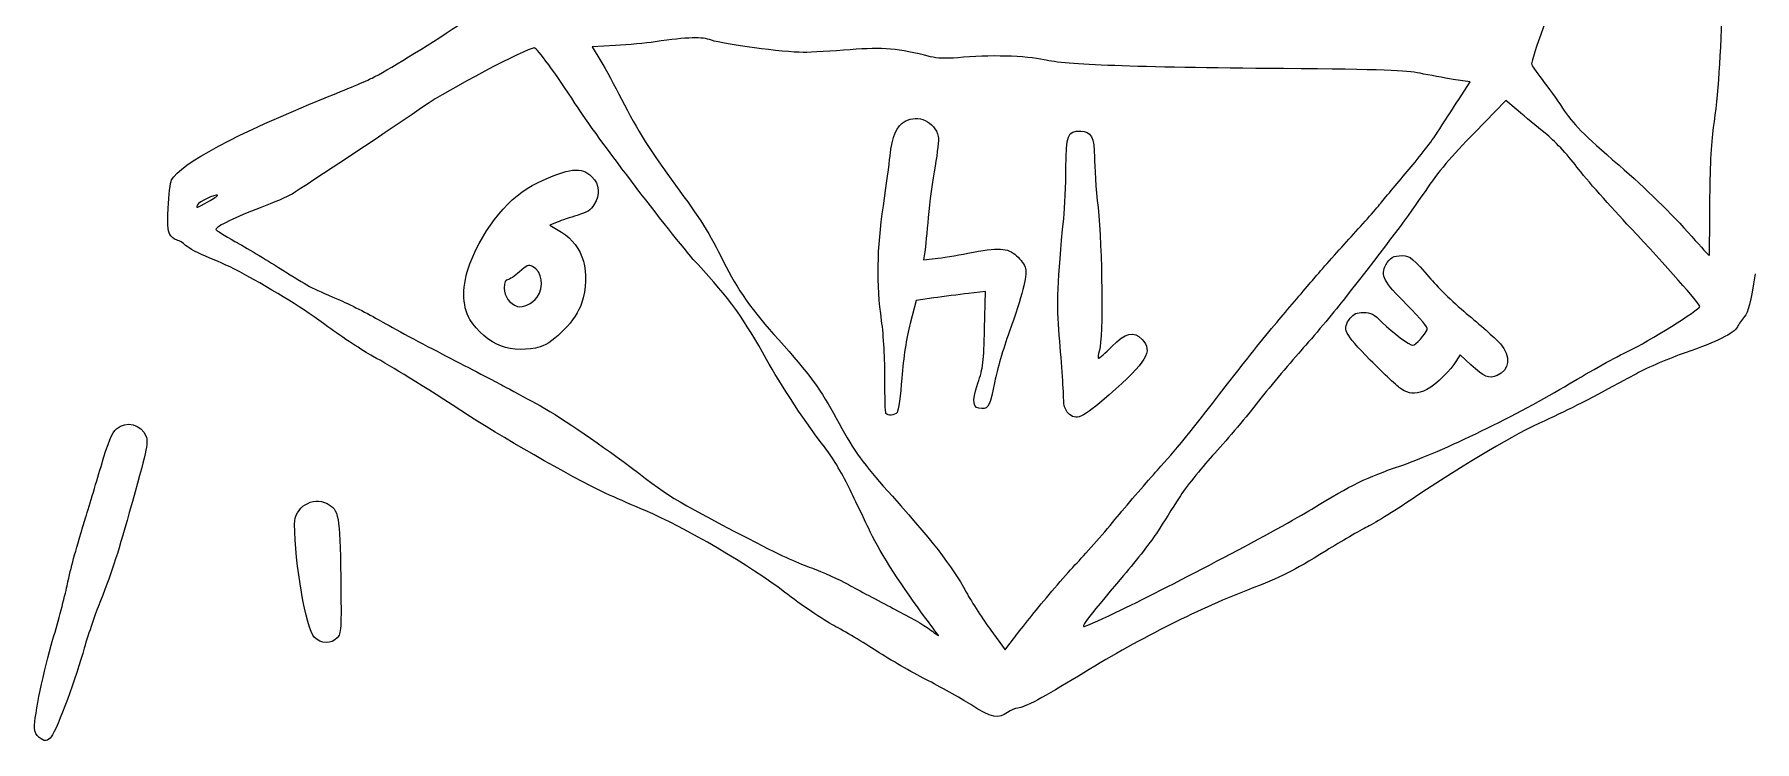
# Model space of a CAD drawing. Extents: x 10 to 201, y 85 to 422.
# Drawn here: x 45.57 to 81.99, y 149.1 to 164.07 of the extents above; entities that cross this region are included whole.
import ezdxf

# ---------------------------------------------------------------- set-up
doc = ezdxf.new("R2010")
doc.units = 0
doc.layers.add('Layer_1', color=7, linetype='CONTINUOUS')

msp = doc.modelspace()

# ---------------------------------------------------------------- linework, layer by layer
at = {"layer": 'Layer_1', "color": 7}
for points in [[(57.87187, 163.83664), (57.37807, 163.80824), (57.56219, 163.50747)], [(75.72758, 162.69572), (75.96867, 163.06777), (75.6119, 163.12157)], [(76.98511, 162.45227), (76.72536, 162.67291), (76.05861, 161.99129)], [(81.04612, 160.48853), (81.04618, 160.48834)], [(56.64182, 160.09849), (56.48214, 160.03179), (56.72874, 159.88411)], [(64.42283, 159.47207), (64.39673, 159.30028), (64.64344, 159.32638)], [(64.61245, 158.49327), (64.24226, 158.44077), (64.1154, 157.95491)], [(65.68936, 157.84154), (65.70866, 158.63047), (65.34564, 158.58817)], [(55.45927, 157.47111), (55.45876, 157.47103)], [(75.98496, 157.0779), (75.75704, 157.28829), (75.62176, 157.08706)], [(66.78725, 151.89039), (66.78725, 151.89028)], [(65.82402, 151.4565), (66.12814, 151.04308), (66.22634, 151.17834)]]:
    msp.add_lwpolyline(points, dxfattribs=at)
for points in [[(49.24655, 160.52829)], [(56.21407, 158.51032)], [(74.51475, 156.56121)], [(63.59954, 156.04941)], [(67.45819, 156.05748)], [(68.58091, 151.89015)], [(64.44458, 151.70854)], [(51.50274, 151.30575)], [(65.39468, 149.88414)], [(45.67414, 149.18864)]]:
    msp.add_lwpolyline(points, close=True, dxfattribs=at)
for points in [[(77.89334, 165.24303), (77.71612, 164.81298), (77.26799, 163.52767), (77.26799, 163.44945)], [(81.12528, 162.10238), (81.22288, 162.78289), (81.28263, 163.63925), (81.31523, 164.82639)], [(52.72039, 163.14756), (53.01658, 163.29553), (53.87204, 163.81954), (54.54816, 164.26715)], [(58.7127, 163.91534), (58.52183, 163.88764), (58.14345, 163.85224), (57.87187, 163.83664)], [(59.90878, 163.95024), (59.69698, 164.02584), (59.41905, 164.01764), (58.7127, 163.91534)], [(61.85087, 163.69214), (61.43007, 163.69264), (60.15654, 163.86185), (59.90878, 163.95024)], [(56.15299, 163.7851), (56.00279, 163.7846), (54.28831, 162.88099), (53.83095, 162.56118)], [(57.02234, 162.6053), (56.62082, 163.23366), (56.21435, 163.78527), (56.15299, 163.7851)], [(62.84362, 163.74764), (62.46763, 163.71694), (62.02089, 163.69184), (61.85087, 163.69214)], [(64.54304, 163.59953), (63.85584, 163.77815), (63.54635, 163.80511), (62.84362, 163.74764)], [(65.12144, 163.58033), (64.87797, 163.55743), (64.67999, 163.56403), (64.54304, 163.59953)], [(66.94921, 163.53433), (66.57436, 163.62203), (65.77761, 163.64203), (65.12144, 163.58033)], [(72.01605, 163.34809), (68.7899, 163.37589), (67.40973, 163.42659), (66.94921, 163.53433)], [(57.56219, 163.50747), (57.66345, 163.34205), (57.8615, 162.97948), (58.00229, 162.70177)], [(74.90808, 163.25079), (74.61916, 163.31349), (74.13484, 163.32979), (72.01605, 163.34809)], [(75.6119, 163.12157), (75.41568, 163.15127), (75.09896, 163.20937), (74.90808, 163.25079)], [(77.26799, 163.44945), (77.26799, 163.42515), (77.36832, 163.27736), (77.49093, 163.12105)], [(51.72553, 162.72805), (52.1709, 162.90792), (52.61859, 163.0967), (52.72039, 163.14756)], [(77.49093, 163.12105), (77.61355, 162.96475), (77.80998, 162.69039), (77.92744, 162.51137)], [(48.47651, 160.99084), (48.66247, 161.33546), (49.85108, 161.971), (51.72553, 162.72805)], [(53.83095, 162.56118), (53.29513, 162.18652), (51.31203, 160.86604), (51.02574, 160.6933)], [(59.6224, 159.19899), (59.16357, 159.69003), (57.45426, 161.92938), (57.02234, 162.6053)], [(58.00229, 162.70177), (58.3408, 162.03404), (58.61611, 161.59581), (59.14762, 160.87859)], [(75.28007, 162.00271), (75.3936, 162.17923), (75.59498, 162.49109), (75.72758, 162.69572)], [(77.56045, 161.97971), (77.38687, 162.11827), (77.12796, 162.33092), (76.98511, 162.45227)], [(77.92744, 162.51137), (78.14681, 162.17701), (78.3623, 161.95866), (79.12134, 161.30165)], [(63.68728, 161.49477), (63.73028, 161.91585), (63.82585, 162.13867), (64.00487, 162.23508)], [(64.00487, 162.23508), (64.28682, 162.38692), (64.6294, 162.22908), (64.70937, 161.91048)], [(81.04618, 160.48834), (81.04918, 161.22276), (81.07588, 161.75816), (81.12528, 162.10238)], [(64.70937, 161.91048), (64.72337, 161.85468), (64.69207, 161.57179), (64.63987, 161.28175)], [(67.4107, 161.24441), (67.4127, 161.94695), (67.4441, 162.02664), (67.72531, 162.02664)], [(67.72531, 162.02664), (67.94251, 162.02664), (68.01347, 161.89031), (68.01365, 161.47264)], [(74.67826, 161.21795), (74.89572, 161.47305), (75.16655, 161.82619), (75.28007, 162.00271)], [(76.05861, 161.99129), (75.57657, 161.49849), (75.28712, 161.15458), (75.01374, 160.74981)], [(78.23059, 161.26423), (78.02377, 161.53466), (77.74457, 161.83276), (77.56045, 161.97971)], [(63.54575, 160.44353), (63.60805, 160.86901), (63.67169, 161.34206), (63.68728, 161.49477)], [(68.01365, 161.47264), (68.01374, 161.28107), (68.04825, 160.80157), (68.09035, 160.4071)], [(48.40281, 160.39419), (48.41431, 160.66849), (48.44751, 160.93699), (48.47651, 160.99084)], [(56.22105, 160.92908), (56.88971, 161.24755), (57.15613, 161.27749), (57.37488, 161.05873)], [(57.37488, 161.05873), (57.53752, 160.89609), (57.5532, 160.68677), (57.41918, 160.46701)], [(64.63987, 161.28175), (64.58767, 160.99171), (64.52331, 160.50453), (64.49693, 160.19913)], [(67.3652, 160.17574), (67.3895, 160.41751), (67.41, 160.89841), (67.4107, 161.24441)], [(74.07673, 160.49965), (74.1901, 160.63962), (74.46079, 160.96286), (74.67826, 161.21795)], [(79.37256, 159.96746), (78.93946, 160.42573), (78.42557, 161.00928), (78.23059, 161.26423)], [(79.12134, 161.30165), (79.7005, 160.80032), (80.2231, 160.28944), (80.66313, 159.79444)], [(49.44528, 160.66706), (49.41288, 160.69946), (49.04404, 160.52401), (49.02102, 160.46519)], [(49.24655, 160.52834), (49.3656, 160.59484), (49.45503, 160.65731), (49.44528, 160.66706)], [(51.02574, 160.6933), (50.93354, 160.6377), (50.63159, 160.50721), (50.35478, 160.40341)], [(54.79378, 159.21581), (55.10576, 160.02156), (55.62549, 160.64542), (56.22105, 160.92908)], [(59.14762, 160.87859), (59.65388, 160.19546), (59.87524, 159.84266), (60.16274, 159.26068)], [(75.01374, 160.74981), (74.66211, 160.22915), (74.28066, 159.72144), (73.27795, 158.4395)], [(48.46451, 159.80422), (48.39291, 159.88332), (48.38471, 159.9619), (48.40281, 160.39419)], [(49.02102, 160.46519), (48.99052, 160.38729), (48.99792, 160.38939), (49.24655, 160.52829)], [(50.35478, 160.40341), (49.84775, 160.21329), (49.41192, 160.00186), (49.41192, 159.94601)], [(57.41918, 160.46701), (57.34868, 160.35133), (57.27024, 160.30147), (57.06505, 160.24182)], [(63.50825, 158.01512), (63.40026, 158.79415), (63.41155, 159.52651), (63.54575, 160.44353)], [(68.09035, 160.4071), (68.18275, 159.54161), (68.20198, 157.64869), (68.12105, 157.38782)], [(73.40262, 159.73615), (73.66001, 160.0161), (73.96335, 160.35967), (74.07673, 160.49965)], [(81.03202, 159.38955), (81.03702, 159.38955), (81.04332, 159.88409), (81.04612, 160.48853)], [(49.41192, 159.94601), (49.41192, 159.92941), (49.59411, 159.81498), (49.8168, 159.69173)], [(57.06505, 160.24182), (56.92011, 160.19962), (56.72966, 160.13518), (56.64182, 160.09849)], [(64.49693, 160.19913), (64.47053, 159.89373), (64.43723, 159.56656), (64.42283, 159.47207)], [(67.2696, 157.70321), (67.2135, 158.35356), (67.2333, 158.86414), (67.3652, 160.17574)], [(80.83097, 158.31255), (80.83097, 158.36875), (80.10626, 159.19112), (79.37256, 159.96746)], [(48.60722, 159.71302), (48.57412, 159.71302), (48.50992, 159.75402), (48.46451, 159.80422)], [(48.77357, 159.60704), (48.71517, 159.66524), (48.64029, 159.71302), (48.60722, 159.71302)], [(49.2731, 159.34343), (49.05678, 159.43013), (48.83198, 159.54877), (48.77357, 159.60704)], [(49.8168, 159.69173), (50.03949, 159.56849), (50.47156, 159.30949), (50.77696, 159.11617)], [(56.72874, 159.88411), (57.19756, 159.60336), (57.35985, 159.03203), (57.15677, 158.37733)], [(65.337, 159.44033), (65.98912, 159.56854), (66.17034, 159.55923), (66.366, 159.38743)], [(72.66044, 158.90096), (72.81125, 159.08036), (73.14524, 159.4562), (73.40262, 159.73615)], [(80.66313, 159.79444), (80.86108, 159.57175), (81.02708, 159.38955), (81.03202, 159.38955)], [(49.92352, 159.04451), (49.78211, 159.12221), (49.48943, 159.25671), (49.2731, 159.34343)], [(54.79178, 158.03874), (54.61982, 158.33217), (54.62036, 158.76929), (54.79378, 159.21581)], [(56.11778, 159.15996), (56.03828, 159.20256), (55.99537, 159.18476), (55.84107, 159.04535)], [(56.21408, 158.51032), (56.37001, 158.7293), (56.32239, 159.05045), (56.11778, 159.15996)], [(61.07167, 157.19142), (60.62053, 158.01987), (60.26848, 158.50754), (59.6224, 159.19899)], [(60.16274, 159.26068), (60.45425, 158.67056), (60.76112, 158.23557), (61.33137, 157.60408)], [(64.64344, 159.32638), (64.77913, 159.34078), (65.09123, 159.39208), (65.337, 159.44033)], [(66.366, 159.38743), (66.4542, 159.31003), (66.53935, 159.18734), (66.55527, 159.11483)], [(74.62813, 158.35054), (74.13696, 158.83987), (74.0693, 158.96921), (74.18621, 159.19529)], [(74.18621, 159.19529), (74.26421, 159.34621), (74.34216, 159.38936), (74.53656, 159.38936)], [(74.53656, 159.38936), (74.6934, 159.38936), (74.76913, 159.32656), (75.13907, 158.88985)], [(51.78576, 157.88525), (51.28041, 158.2568), (50.7033, 158.61605), (49.92352, 159.04451)], [(50.77696, 159.11617), (51.40154, 158.72081), (51.40083, 158.72118), (51.99687, 158.46639)], [(55.58918, 158.88036), (55.53978, 158.88036), (55.51988, 158.82966), (55.51988, 158.70334)], [(55.84107, 159.04535), (55.74063, 158.95465), (55.62728, 158.88036), (55.58918, 158.88036)], [(66.55527, 159.11483), (66.59257, 158.94483), (66.49087, 158.54809), (66.21012, 157.76963)], [(71.96978, 158.08808), (72.19883, 158.35576), (72.50963, 158.72156), (72.66044, 158.90096)], [(75.13907, 158.88985), (75.29632, 158.7042), (75.65788, 158.35842), (75.94254, 158.12144)], [(82.00592, 159.00501), (81.90562, 158.39338), (81.85452, 158.19066), (81.77718, 158.09759)], [(51.99687, 158.46639), (52.23518, 158.36453), (52.64122, 158.15904), (52.89919, 158.00976)], [(55.51988, 158.70334), (55.51988, 158.52637), (55.63408, 158.36661), (55.79751, 158.31493)], [(55.79751, 158.31493), (55.91382, 158.27813), (56.11641, 158.37313), (56.21407, 158.51032)], [(65.34564, 158.58817), (65.14598, 158.56487), (64.81604, 158.52217), (64.61245, 158.49327)], [(73.27795, 158.4395), (73.05843, 158.15884), (72.6567, 157.67992), (72.3852, 157.37523)], [(57.15677, 158.37733), (57.0532, 158.04343), (56.57571, 157.54215), (56.27852, 157.45531)], [(71.02119, 156.91511), (71.31386, 157.29257), (71.74073, 157.8204), (71.96978, 158.08808)], [(73.43072, 158.06435), (73.50552, 158.15955), (73.56697, 158.18627), (73.71054, 158.18627)], [(73.71054, 158.18627), (73.86695, 158.18627), (73.92673, 158.15447), (74.11016, 157.97363)], [(75.05923, 157.82097), (75.07703, 157.87187), (74.94137, 158.03848), (74.62813, 158.35054)], [(75.94254, 158.12144), (76.22718, 157.88447), (76.52734, 157.61398), (76.60953, 157.52036)], [(79.32711, 157.37197), (79.73726, 157.56471), (80.83097, 158.24876), (80.83097, 158.31255)], [(81.77718, 158.09759), (81.72238, 158.03169), (81.65514, 157.93501), (81.62771, 157.88277)], [(52.73291, 157.26057), (52.52351, 157.37509), (52.09729, 157.6562), (51.78576, 157.88525)], [(52.89919, 158.00976), (53.15716, 157.86047), (53.78372, 157.52437), (54.29155, 157.26286)], [(55.45876, 157.47103), (55.20388, 157.56453), (54.93612, 157.79244), (54.79178, 158.03874)], [(63.58005, 156.77827), (63.58205, 157.18698), (63.55305, 157.69203), (63.50825, 158.01512)], [(64.1154, 157.95491), (64.0334, 157.64106), (63.97017, 157.23151), (63.93669, 156.79811)], [(65.54861, 156.68632), (65.65577, 157.00961), (65.6723, 157.1452), (65.68936, 157.84154)], [(66.21012, 157.76963), (66.08619, 157.42595), (65.94977, 156.95744), (65.90698, 156.7285)], [(67.3642, 156.27728), (67.3622, 156.51247), (67.326, 157.04775), (67.2696, 157.70321)], [(68.38364, 157.46879), (68.6727, 157.76149), (68.84878, 157.80206), (69.02339, 157.61619)], [(73.85538, 157.17866), (73.29324, 157.75173), (73.25217, 157.83737), (73.43072, 158.06435)], [(74.11016, 157.97363), (74.33223, 157.7547), (74.68513, 157.49219), (74.75738, 157.49219)], [(74.75738, 157.49219), (74.81118, 157.49219), (75.02626, 157.72639), (75.05923, 157.82097)], [(81.62771, 157.88277), (81.55441, 157.74323), (81.19449, 157.56386), (80.52324, 157.33235)], [(56.27852, 157.45531), (56.03065, 157.38281), (55.68129, 157.38961), (55.45927, 157.47111)], [(61.33137, 157.60408), (61.95831, 156.90981), (62.24081, 156.5248), (62.54814, 155.94577)], [(68.12105, 157.38782), (68.09145, 157.29242), (68.08185, 157.2143), (68.09975, 157.2143)], [(68.09975, 157.2143), (68.11765, 157.2143), (68.24541, 157.32882), (68.38364, 157.46879)], [(69.02339, 157.61619), (69.25907, 157.36533), (69.12925, 157.14761), (68.32358, 156.44264)], [(72.3852, 157.37523), (72.1137, 157.07054), (71.68738, 156.56096), (71.43779, 156.24283)], [(76.60953, 157.52036), (76.83805, 157.2601), (76.80627, 156.95979), (76.53843, 156.84885)], [(78.06853, 156.67446), (78.50625, 156.93849), (79.07261, 157.25238), (79.32711, 157.37197)], [(54.80267, 155.97977), (53.69729, 156.69539), (53.17246, 157.02016), (52.73291, 157.26057)], [(54.29155, 157.26286), (54.79938, 157.00134), (55.34077, 156.71901), (55.49464, 156.63546)], [(62.29894, 155.33816), (61.97624, 155.73806), (61.33953, 156.69952), (61.07167, 157.19142)], [(74.51477, 156.56126), (74.43847, 156.60896), (74.1417, 156.88679), (73.85538, 157.17866)], [(75.62176, 157.08706), (75.46936, 156.86039), (75.16376, 156.59129), (74.97891, 156.52101)], [(76.53843, 156.84885), (76.36689, 156.77775), (76.26387, 156.82045), (75.98496, 157.0779)], [(80.52324, 157.33235), (80.1962, 157.21956), (79.73081, 157.01997), (79.48904, 156.8888)], [(55.49464, 156.63546), (55.6485, 156.55186), (55.96213, 156.38216), (56.19159, 156.25824)], [(63.59955, 156.04948), (63.58665, 156.07038), (63.57785, 156.39833), (63.58005, 156.77827)], [(63.93669, 156.79811), (63.90819, 156.42908), (63.86389, 156.10112), (63.83809, 156.06931)], [(65.63051, 156.15029), (65.43422, 156.15029), (65.41428, 156.28093), (65.54861, 156.68632)], [(65.90698, 156.7285), (65.81318, 156.227), (65.77654, 156.15029), (65.63051, 156.15029)], [(69.35182, 154.85002), (69.74352, 155.27956), (69.97645, 155.56771), (71.02119, 156.91511)], [(74.50128, 154.9411), (75.361, 155.23408), (77.00488, 156.03285), (78.06853, 156.67446)], [(79.48904, 156.8888), (78.4544, 156.32752), (78.09198, 156.14171), (77.55017, 155.89473)], [(56.19159, 156.25824), (56.66245, 156.00396), (57.4165, 155.49611), (58.2037, 154.9031)], [(67.4582, 156.05748), (67.4073, 156.10838), (67.365, 156.20729), (67.3642, 156.27728)], [(68.32358, 156.44264), (67.74472, 155.93612), (67.63043, 155.88525), (67.45819, 156.05748)], [(74.97891, 156.52101), (74.79875, 156.45251), (74.6711, 156.46361), (74.51475, 156.56121)], [(47.30831, 155.72201), (47.51674, 155.90427), (47.83575, 155.82267), (47.93496, 155.56171)], [(57.76411, 154.31297), (57.18286, 154.57212), (55.60676, 155.45921), (54.80267, 155.97977)], [(62.54814, 155.94577), (62.87278, 155.33415), (63.0952, 155.01385), (63.54444, 154.51103)], [(63.83809, 156.06931), (63.78539, 156.00411), (63.63529, 155.99161), (63.59954, 156.04941)], [(71.43779, 156.24283), (71.18821, 155.92471), (70.77402, 155.43549), (70.51737, 155.15568)], [(77.55017, 155.89473), (76.89542, 155.59626), (75.92675, 155.02572), (74.84393, 154.30077)], [(46.98153, 154.92381), (47.14033, 155.45442), (47.2173, 155.64241), (47.30831, 155.72201)], [(47.93496, 155.56171), (47.98616, 155.42693), (47.94856, 155.25546), (47.58107, 153.95208)], [(62.81456, 154.48447), (62.66722, 154.79059), (62.44821, 155.15319), (62.29894, 155.33816)], [(70.51737, 155.15568), (70.26072, 154.87587), (69.94113, 154.47396), (69.80717, 154.26255)], [(46.64081, 153.79012), (46.71391, 154.03191), (46.86728, 154.54206), (46.98153, 154.92381)], [(58.2037, 154.9031), (59.12356, 154.21016), (59.13033, 154.20614), (61.00319, 153.23562)], [(68.49844, 153.85954), (68.74953, 154.16494), (69.13354, 154.61066), (69.35182, 154.85002)], [(72.6176, 154.023), (73.4722, 154.54742), (73.76548, 154.69036), (74.50128, 154.9411)], [(63.27525, 153.52876), (63.16274, 153.76173), (62.95543, 154.1918), (62.81456, 154.48447)], [(63.54444, 154.51103), (64.61975, 153.30746), (64.97407, 152.85428), (65.30181, 152.26324)], [(51.07846, 153.70586), (51.07646, 154.06253), (51.4569, 154.30028), (51.76984, 154.13845)], [(51.76984, 154.13845), (52.01686, 154.01072), (52.03889, 153.89106), (52.05657, 152.58081)], [(58.50447, 153.99233), (58.27542, 154.08923), (57.94227, 154.23354), (57.76411, 154.31297)], [(69.80717, 154.26255), (69.67321, 154.05113), (69.46749, 153.72826), (69.35002, 153.54506)], [(74.84393, 154.30077), (74.43383, 154.0262), (73.96294, 153.73362), (73.79751, 153.6506)], [(46.26467, 152.40195), (46.36217, 152.85137), (46.40822, 153.02138), (46.64081, 153.79012)], [(47.58107, 153.95208), (47.31017, 152.99119), (47.20298, 152.6658), (46.92235, 151.9525)], [(51.50271, 151.30574), (51.32472, 151.4952), (51.08208, 152.86792), (51.07846, 153.70586)], [(61.45396, 152.26573), (60.76939, 152.79771), (59.31344, 153.65), (58.50447, 153.99233)], [(67.64597, 152.88567), (67.86376, 153.1159), (68.24737, 153.55414), (68.49844, 153.85954)], [(68.58091, 151.89015), (69.60365, 152.37797), (72.00128, 153.6448), (72.6176, 154.023)], [(64.44458, 151.70854), (63.96696, 152.34239), (63.48851, 153.08716), (63.27525, 153.52876)], [(69.35002, 153.54506), (69.23255, 153.36187), (68.90979, 152.94391), (68.63279, 152.61628)], [(73.79751, 153.6506), (73.63209, 153.5676), (73.23646, 153.33844), (72.91834, 153.14143)], [(61.00319, 153.23562), (61.33404, 153.06418), (61.79253, 152.85776), (62.02208, 152.77692)], [(72.91834, 153.14143), (72.18364, 152.68643), (72.01539, 152.60214), (71.25253, 152.30682)], [(62.02208, 152.77692), (62.25162, 152.69602), (62.6056, 152.53703), (62.80871, 152.4235)], [(66.78725, 151.89028), (67.04176, 152.20752), (67.42817, 152.65545), (67.64597, 152.88567)], [(68.63279, 152.61628), (67.79004, 151.61947), (67.70484, 151.50695), (67.82066, 151.54371)], [(45.96425, 151.26828), (46.07703, 151.65003), (46.21222, 152.16018), (46.26467, 152.40195)], [(52.05657, 152.58081), (52.07167, 151.46652), (52.06727, 151.38844), (51.98447, 151.29675)], [(62.49643, 151.55649), (62.27427, 151.67366), (61.80516, 151.99282), (61.45396, 152.26573)], [(62.80871, 152.4235), (63.01182, 152.30998), (63.43828, 152.08379), (63.75641, 151.92087)], [(65.30181, 152.26324), (65.42177, 152.04692), (65.65677, 151.68389), (65.82402, 151.4565)], [(71.25253, 152.30682), (70.14788, 151.87919), (68.91187, 151.25107), (67.6743, 150.48844)], [(46.92235, 151.9525), (46.82009, 151.69258), (46.67208, 151.24944), (46.59344, 150.96774)], [(63.75641, 151.92087), (64.07453, 151.75794), (64.4181, 151.56156), (64.5199, 151.48447)], [(66.22634, 151.17834), (66.28034, 151.25274), (66.53276, 151.57315), (66.78725, 151.89039)], [(67.82066, 151.54371), (67.87646, 151.56141), (68.21857, 151.71732), (68.58091, 151.89015)], [(63.40508, 151.01662), (63.12748, 151.19638), (62.71859, 151.43932), (62.49643, 151.55649)], [(64.71441, 151.34111), (64.71941, 151.33911), (64.59817, 151.50471), (64.44458, 151.70854)], [(45.5713, 149.38876), (45.5713, 149.66236), (45.76859, 150.60601), (45.96425, 151.26828)], [(51.98447, 151.29675), (51.86418, 151.16353), (51.63226, 151.16786), (51.50274, 151.30575)], [(64.5199, 151.48447), (64.6217, 151.40737), (64.70923, 151.34286), (64.71441, 151.34111)], [(46.59344, 150.96774), (46.41015, 150.31113), (46.00323, 149.24942), (45.90614, 149.17444)], [(64.44635, 150.41623), (64.15125, 150.56668), (63.68268, 150.83686), (63.40508, 151.01662)], [(67.6743, 150.48844), (66.96886, 150.05371), (66.51027, 149.81065), (66.39551, 149.81065)], [(65.39471, 149.88414), (65.16821, 150.02635), (64.74145, 150.26578), (64.44635, 150.41623)], [(66.17517, 149.71815), (65.98974, 149.57228), (65.84105, 149.60391), (65.39468, 149.88414)], [(66.39551, 149.81065), (66.33901, 149.81065), (66.23988, 149.76905), (66.17517, 149.71815)], [(45.67414, 149.18863), (45.60994, 149.23363), (45.5713, 149.30885), (45.5713, 149.38876)], [(45.90614, 149.17444), (45.81094, 149.10094), (45.7983, 149.10164), (45.67414, 149.18864)]]:
    msp.add_open_spline(points, degree=3, dxfattribs=at)

doc.saveas('drawing.dxf')
